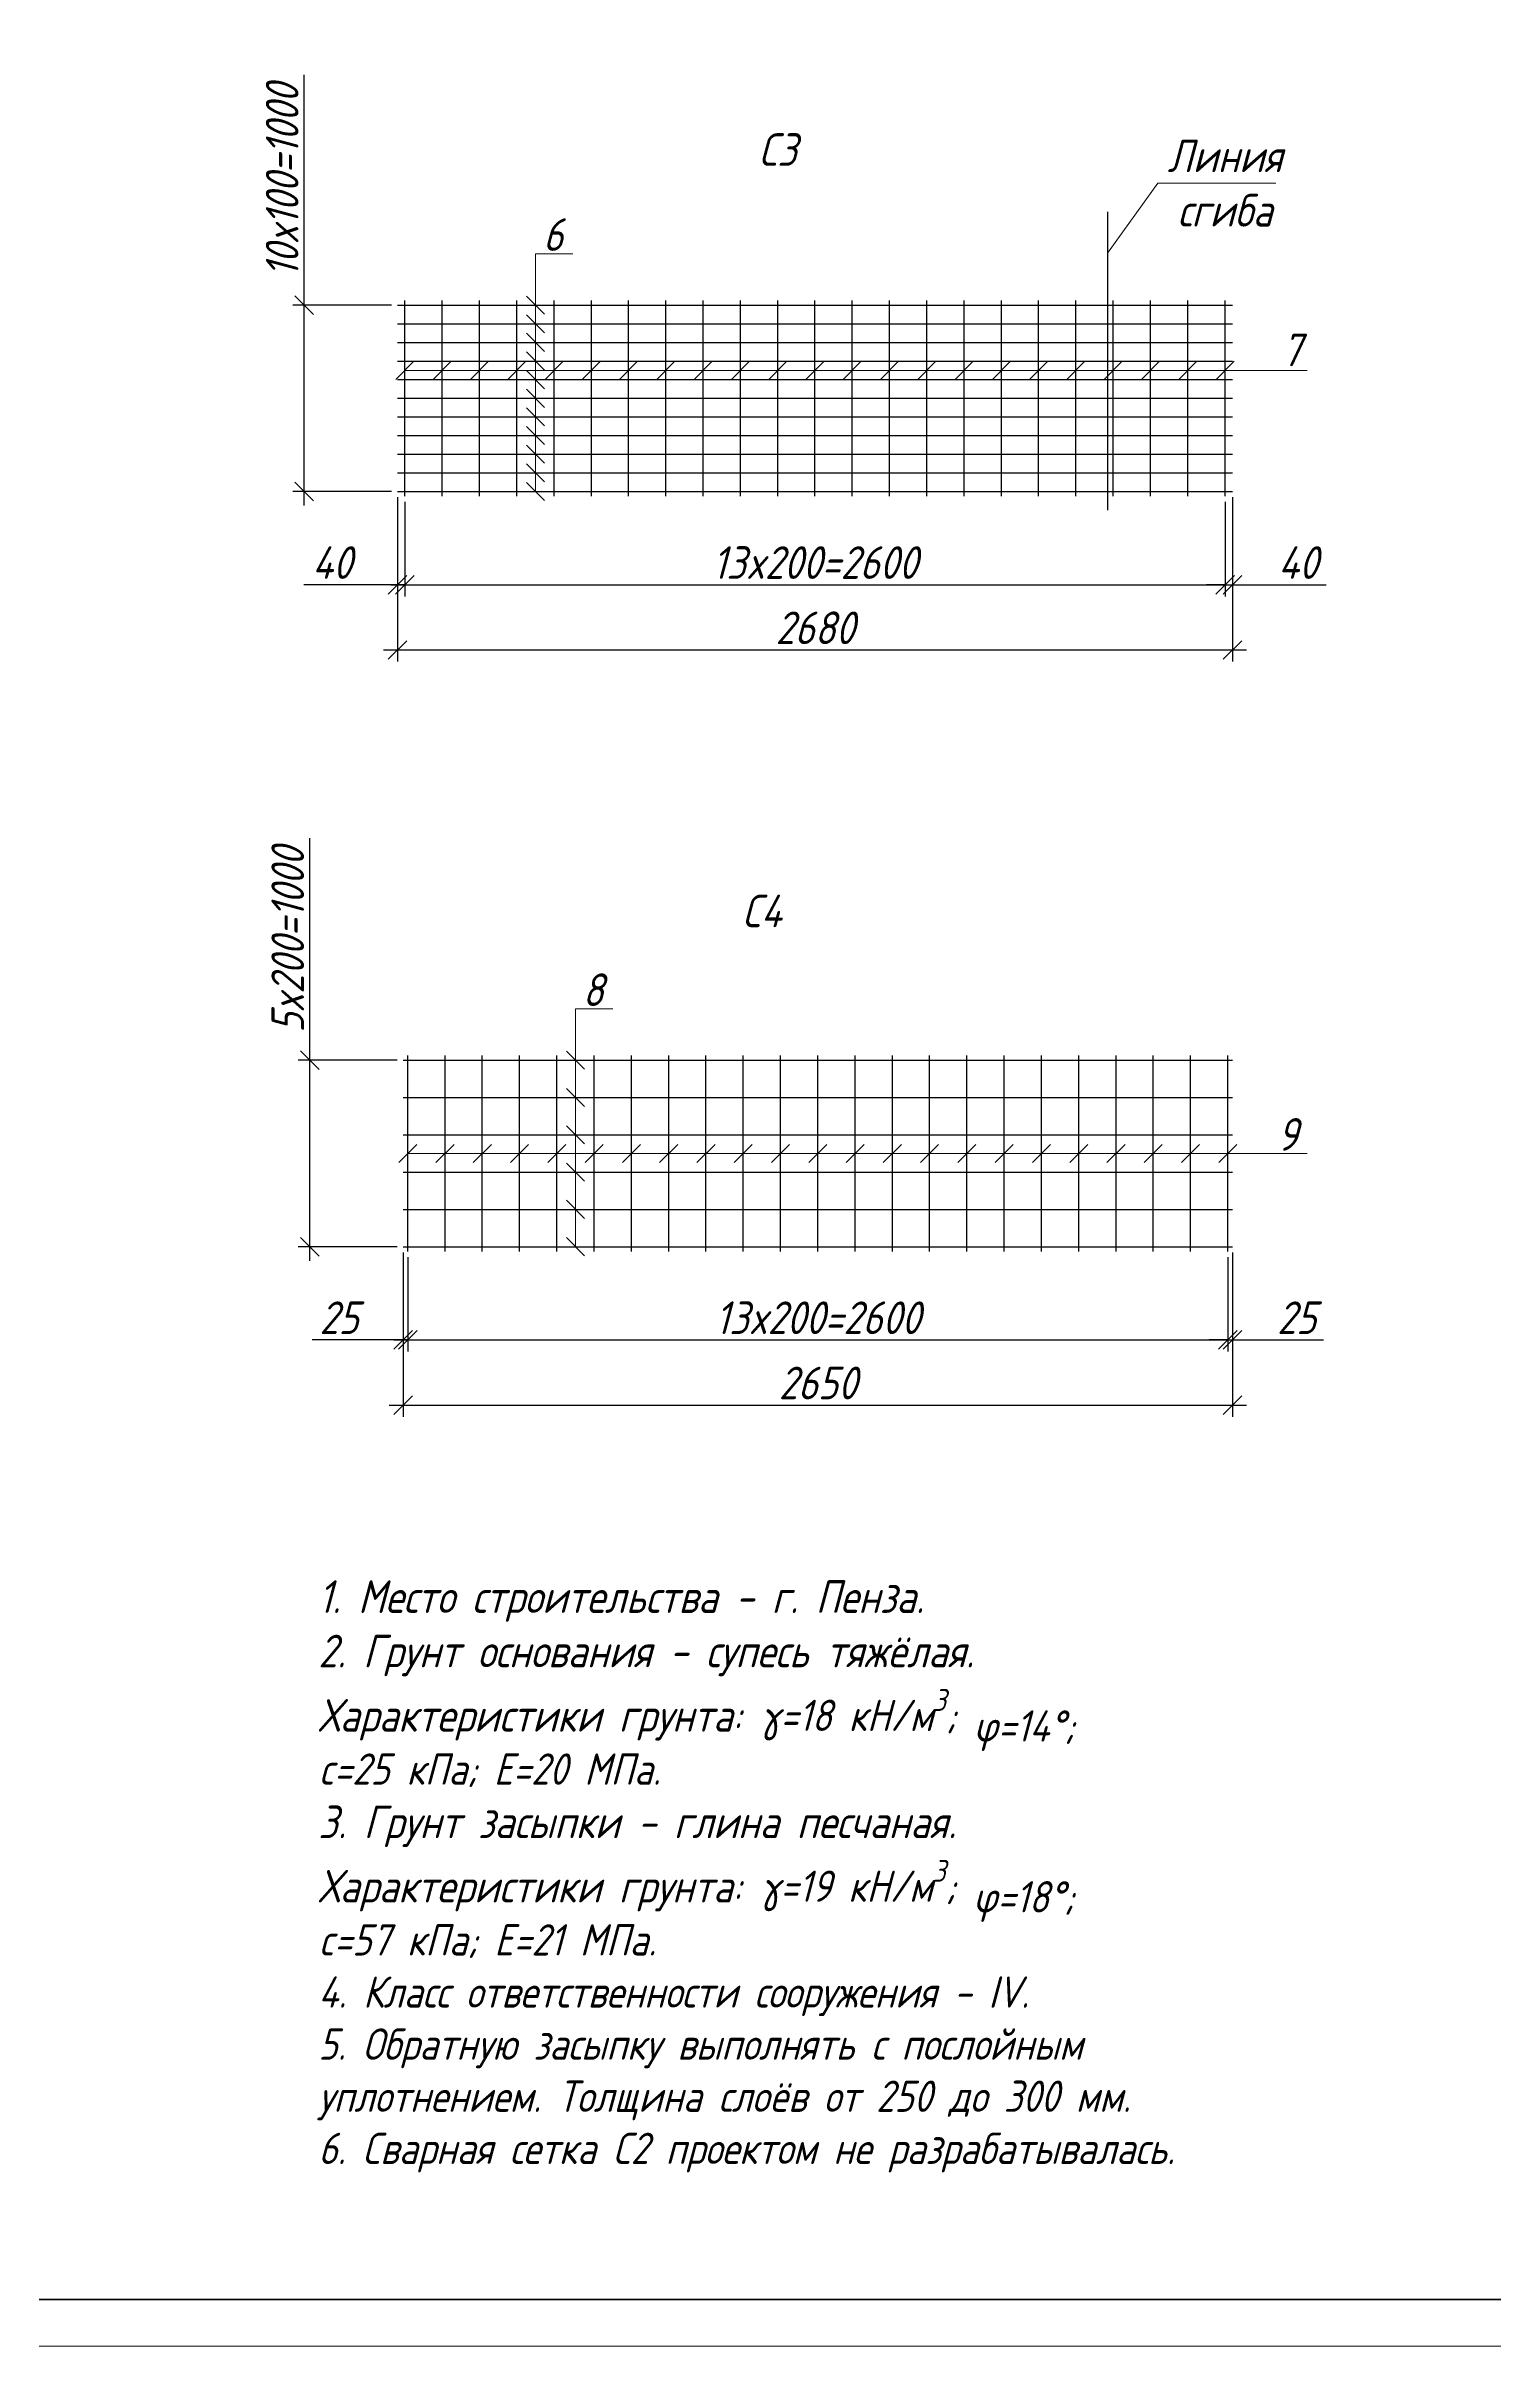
# Model space of a CAD drawing. Header units: millimetres. Extents: x -1004 to 900128, y -352756 to 107728.
# Drawn here: x 633996 to 649534, y -100900 to -76224 of the extents above; entities that cross this region are included whole.
import ezdxf

# ---------------------------------------------------------------- set-up
doc = ezdxf.new("R2010")
doc.units = ezdxf.units.MM
doc.linetypes.add('ACAD_ISO02W100', pattern=[15, 12, -3])
for name, color, linetype, lineweight in [('basic', 95, 'Continuous', 30), ('frame', 173, 'Continuous', 40), ('hatch', 117, 'ACAD_ISO02W100', 25), ('size', 45, 'Continuous', 20), ('text', 13, 'Continuous', 20), ('thin', 153, 'Continuous', 18)]:
    doc.layers.add(name, color=color, linetype=linetype, lineweight=lineweight)
doc.styles.add('Structures', font='isocpeur.ttf', dxfattribs={"width": 0.85, "oblique": 15})
doc.dimstyles.new('structures 3.5 50', dxfattribs={"dimtxt": 3.5, "dimasz": 2, "dimexe": 1.25, "dimexo": 0.625, "dimtad": 1, "dimlfac": 0.5, "dimtxsty": 'Structures', "dimblk": 'OBLIQUE', "dimcen": 2.5, "dimdle": 1.5, "dimadec": 0, "dimazin": 0, "dimtfac": 1, "dimtmove": 0, "dimatfit": 3, "dimfxl": 1, "dimarcsym": 0})

# ---------------------------------------------------------------- blocks, each defined once
blk = doc.blocks.new('_Oblique')
at = {"color": 0, "linetype": 'ByBlock', "lineweight": -2}
blk.add_line((-0.5, -0.5), (0.5, 0.5), dxfattribs=at)
blk = doc.blocks.new('*D1354')
at = {"layer": 'Defpoints', "color": 0, "transparency": 16777216}
for p in [(637768, -81004), (637848, -81054), (637768, -82004)]:
    blk.add_point(p, dxfattribs=at)
at = {"layer": 'size', "color": 0, "lineweight": -2, "transparency": 16777216}
for p, q in [((637768, -81066), (637768, -82129)), ((637848, -81116), (637848, -82129)), ((637768, -82004), (636762, -82004)), ((637848, -82004), (637768, -82004)), ((637848, -82004), (638048, -82004))]:
    blk.add_line(p, q, dxfattribs=at)
at = {"layer": 'size', "color": 0, "lineweight": -2, "transparency": 16777216, "xscale": 200, "yscale": 200, "zscale": 200}
blk.add_blockref('_Oblique', (637768, -82004), dxfattribs=at)
at = {"layer": 'size', "color": 0, "lineweight": -2, "transparency": 16777216, "xscale": 200, "yscale": 200, "zscale": 200, "rotation": 180}
blk.add_blockref('_Oblique', (637848, -82004), dxfattribs=at)
at = {"layer": 'size', "color": 0, "transparency": 16777216, "insert": (637065, -81766), "char_height": 350, "attachment_point": 5, "style": 'Structures'}
blk.add_mtext('40', dxfattribs=at)
blk = doc.blocks.new('*D1355')
at = {"layer": 'Defpoints', "color": 0, "transparency": 16777216}
for p in [(646648, -81054), (646728, -81004), (646728, -82004)]:
    blk.add_point(p, dxfattribs=at)
at = {"layer": 'size', "color": 0, "lineweight": -2, "transparency": 16777216}
for p, q in [((646648, -81116), (646648, -82129)), ((646728, -81066), (646728, -82129)), ((646648, -82004), (646448, -82004)), ((646648, -82004), (646728, -82004)), ((646728, -82004), (647733, -82004))]:
    blk.add_line(p, q, dxfattribs=at)
at = {"layer": 'size', "color": 0, "lineweight": -2, "transparency": 16777216, "xscale": 200, "yscale": 200, "zscale": 200}
blk.add_blockref('_Oblique', (646648, -82004), dxfattribs=at)
at = {"layer": 'size', "color": 0, "lineweight": -2, "transparency": 16777216, "xscale": 200, "yscale": 200, "zscale": 200, "rotation": 180}
blk.add_blockref('_Oblique', (646728, -82004), dxfattribs=at)
at = {"layer": 'size', "color": 0, "transparency": 16777216, "insert": (647431, -81766), "char_height": 350, "attachment_point": 5, "style": 'Structures'}
blk.add_mtext('40', dxfattribs=at)
blk = doc.blocks.new('*D1356')
at = {"layer": 'Defpoints', "color": 0, "transparency": 16777216}
for p in [(637848, -81054), (646648, -81054), (646648, -82004)]:
    blk.add_point(p, dxfattribs=at)
at = {"layer": 'size', "color": 0, "lineweight": -2, "transparency": 16777216}
for p, q in [((637848, -81116), (637848, -82129)), ((646648, -81116), (646648, -82129)), ((637698, -82004), (646798, -82004))]:
    blk.add_line(p, q, dxfattribs=at)
at = {"layer": 'size', "color": 0, "lineweight": -2, "transparency": 16777216, "xscale": 200, "yscale": 200, "zscale": 200, "rotation": 180}
blk.add_blockref('_Oblique', (637848, -82004), dxfattribs=at)
at = {"layer": 'size', "color": 0, "lineweight": -2, "transparency": 16777216, "xscale": 200, "yscale": 200, "zscale": 200}
blk.add_blockref('_Oblique', (646648, -82004), dxfattribs=at)
at = {"layer": 'size', "color": 0, "transparency": 16777216, "insert": (642248, -81766), "char_height": 350, "attachment_point": 5, "style": 'Structures'}
blk.add_mtext('13x200=2600', dxfattribs=at)
blk = doc.blocks.new('*D1357')
at = {"layer": 'Defpoints', "color": 0, "transparency": 16777216}
for p in [(637768, -81004), (646728, -81004), (646728, -82704)]:
    blk.add_point(p, dxfattribs=at)
at = {"layer": 'size', "color": 0, "lineweight": -2, "transparency": 16777216}
for p, q in [((637768, -81066), (637768, -82829)), ((646728, -81066), (646728, -82829)), ((637618, -82704), (646878, -82704))]:
    blk.add_line(p, q, dxfattribs=at)
at = {"layer": 'size', "color": 0, "lineweight": -2, "transparency": 16777216, "xscale": 200, "yscale": 200, "zscale": 200, "rotation": 180}
blk.add_blockref('_Oblique', (637768, -82704), dxfattribs=at)
at = {"layer": 'size', "color": 0, "lineweight": -2, "transparency": 16777216, "xscale": 200, "yscale": 200, "zscale": 200}
blk.add_blockref('_Oblique', (646728, -82704), dxfattribs=at)
at = {"layer": 'size', "color": 0, "transparency": 16777216, "insert": (642248, -82466), "char_height": 350, "attachment_point": 5, "style": 'Structures'}
blk.add_mtext('2680', dxfattribs=at)
blk = doc.blocks.new('*D1358')
at = {"layer": 'Defpoints', "color": 0, "transparency": 16777216}
for p in [(636768, -79004), (637768, -79004), (637768, -81004)]:
    blk.add_point(p, dxfattribs=at)
at = {"layer": 'size', "color": 0, "lineweight": -2, "transparency": 16777216}
for p, q in [((636768, -79004), (636768, -76532)), ((637705, -79004), (636643, -79004)), ((636768, -81154), (636768, -79004)), ((637705, -81004), (636643, -81004))]:
    blk.add_line(p, q, dxfattribs=at)
at = {"layer": 'size', "color": 0, "lineweight": -2, "transparency": 16777216, "xscale": 200, "yscale": 200, "zscale": 200}
for p, rotation in [((636768, -79004), 90), ((636768, -81004), 270)]:
    blk.add_blockref('_Oblique', p, dxfattribs=dict(at, rotation=rotation))
at = {"layer": 'size', "color": 0, "transparency": 16777216, "insert": (636530, -77668), "char_height": 350, "attachment_point": 5, "rotation": 90, "style": 'Structures'}
blk.add_mtext('10x100=1000', dxfattribs=at)
blk = doc.blocks.new('*U1303')
at = {"layer": 'thin'}
blk.add_line((-97, -97), (97, 97), dxfattribs=at)
blk = doc.blocks.new('*U1304')
at = {"layer": 'thin', "color": 0, "linetype": 'ByBlock', "lineweight": -2, "transparency": 16777216}
for p in [(0, 0), (400, 0), (800, 0), (1200, 0), (1600, 0), (2000, 0), (2400, 0), (2800, 0), (3200, 0), (3600, 0), (4000, 0), (4400, 0), (4800, 0), (5200, 0), (5600, 0), (6000, 0), (6400, 0), (6800, 0), (7200, 0), (7600, 0), (8000, 0), (8400, 0), (8800, 0)]:
    blk.add_blockref('*U1303', p, dxfattribs=at)
blk = doc.blocks.new('*D1359')
at = {"layer": 'Defpoints', "color": 0, "transparency": 16777216}
for p in [(636828, -87106), (637828, -87106), (637828, -89106)]:
    blk.add_point(p, dxfattribs=at)
at = {"layer": 'size', "color": 0, "lineweight": -2, "transparency": 16777216}
for p, q in [((636828, -87106), (636828, -84723)), ((637765, -87106), (636703, -87106)), ((636828, -89256), (636828, -87106)), ((637765, -89106), (636703, -89106))]:
    blk.add_line(p, q, dxfattribs=at)
at = {"layer": 'size', "color": 0, "lineweight": -2, "transparency": 16777216, "xscale": 200, "yscale": 200, "zscale": 200}
for p, rotation in [((636828, -87106), 90), ((636828, -89106), 270)]:
    blk.add_blockref('_Oblique', p, dxfattribs=dict(at, rotation=rotation))
at = {"layer": 'size', "color": 0, "transparency": 16777216, "insert": (636590, -85815), "char_height": 350, "attachment_point": 5, "rotation": 90, "style": 'Structures'}
blk.add_mtext('5x200=1000', dxfattribs=at)
blk = doc.blocks.new('*D1360')
at = {"layer": 'Defpoints', "color": 0, "transparency": 16777216}
for p in [(637828, -89106), (637878, -89156), (637828, -90106)]:
    blk.add_point(p, dxfattribs=at)
at = {"layer": 'size', "color": 0, "lineweight": -2, "transparency": 16777216}
for p, q in [((637828, -89168), (637828, -90231)), ((637878, -89218), (637878, -90231)), ((637828, -90106), (636852, -90106)), ((637878, -90106), (637828, -90106)), ((637878, -90106), (638078, -90106))]:
    blk.add_line(p, q, dxfattribs=at)
at = {"layer": 'size', "color": 0, "lineweight": -2, "transparency": 16777216, "xscale": 200, "yscale": 200, "zscale": 200}
blk.add_blockref('_Oblique', (637828, -90106), dxfattribs=at)
at = {"layer": 'size', "color": 0, "lineweight": -2, "transparency": 16777216, "xscale": 200, "yscale": 200, "zscale": 200, "rotation": 180}
blk.add_blockref('_Oblique', (637878, -90106), dxfattribs=at)
at = {"layer": 'size', "color": 0, "transparency": 16777216, "insert": (637140, -89868), "char_height": 350, "attachment_point": 5, "style": 'Structures'}
blk.add_mtext('25', dxfattribs=at)
blk = doc.blocks.new('*D1361')
at = {"layer": 'Defpoints', "color": 0, "transparency": 16777216}
for p in [(637878, -89156), (646678, -89156), (646678, -90106)]:
    blk.add_point(p, dxfattribs=at)
at = {"layer": 'size', "color": 0, "lineweight": -2, "transparency": 16777216}
for p, q in [((637878, -89218), (637878, -90231)), ((646678, -89218), (646678, -90231)), ((637728, -90106), (646828, -90106))]:
    blk.add_line(p, q, dxfattribs=at)
at = {"layer": 'size', "color": 0, "lineweight": -2, "transparency": 16777216, "xscale": 200, "yscale": 200, "zscale": 200, "rotation": 180}
blk.add_blockref('_Oblique', (637878, -90106), dxfattribs=at)
at = {"layer": 'size', "color": 0, "lineweight": -2, "transparency": 16777216, "xscale": 200, "yscale": 200, "zscale": 200}
blk.add_blockref('_Oblique', (646678, -90106), dxfattribs=at)
at = {"layer": 'size', "color": 0, "transparency": 16777216, "insert": (642278, -89868), "char_height": 350, "attachment_point": 5, "style": 'Structures'}
blk.add_mtext('13x200=2600', dxfattribs=at)
blk = doc.blocks.new('*D1362')
at = {"layer": 'Defpoints', "color": 0, "transparency": 16777216}
for p in [(646678, -89156), (646728, -89106), (646728, -90106)]:
    blk.add_point(p, dxfattribs=at)
at = {"layer": 'size', "color": 0, "lineweight": -2, "transparency": 16777216}
for p, q in [((646678, -89218), (646678, -90231)), ((646728, -89168), (646728, -90231)), ((646678, -90106), (646478, -90106)), ((646678, -90106), (646728, -90106)), ((646728, -90106), (647704, -90106))]:
    blk.add_line(p, q, dxfattribs=at)
at = {"layer": 'size', "color": 0, "lineweight": -2, "transparency": 16777216, "xscale": 200, "yscale": 200, "zscale": 200}
blk.add_blockref('_Oblique', (646678, -90106), dxfattribs=at)
at = {"layer": 'size', "color": 0, "lineweight": -2, "transparency": 16777216, "xscale": 200, "yscale": 200, "zscale": 200, "rotation": 180}
blk.add_blockref('_Oblique', (646728, -90106), dxfattribs=at)
at = {"layer": 'size', "color": 0, "transparency": 16777216, "insert": (647416, -89868), "char_height": 350, "attachment_point": 5, "style": 'Structures'}
blk.add_mtext('25', dxfattribs=at)
blk = doc.blocks.new('*D1363')
at = {"layer": 'Defpoints', "color": 0, "transparency": 16777216}
for p in [(637828, -89106), (646728, -89106), (646728, -90806)]:
    blk.add_point(p, dxfattribs=at)
at = {"layer": 'size', "color": 0, "lineweight": -2, "transparency": 16777216}
for p, q in [((637828, -89168), (637828, -90931)), ((646728, -89168), (646728, -90931)), ((637678, -90806), (646878, -90806))]:
    blk.add_line(p, q, dxfattribs=at)
at = {"layer": 'size', "color": 0, "lineweight": -2, "transparency": 16777216, "xscale": 200, "yscale": 200, "zscale": 200, "rotation": 180}
blk.add_blockref('_Oblique', (637828, -90806), dxfattribs=at)
at = {"layer": 'size', "color": 0, "lineweight": -2, "transparency": 16777216, "xscale": 200, "yscale": 200, "zscale": 200}
blk.add_blockref('_Oblique', (646728, -90806), dxfattribs=at)
at = {"layer": 'size', "color": 0, "transparency": 16777216, "insert": (642278, -90568), "char_height": 350, "attachment_point": 5, "style": 'Structures'}
blk.add_mtext('2650', dxfattribs=at)
blk = doc.blocks.new('*U1305')
at = {"layer": 'thin'}
blk.add_line((-97, -97), (97, 97), dxfattribs=at)
blk = doc.blocks.new('*U1306')
at = {"layer": 'thin', "color": 0, "linetype": 'ByBlock', "lineweight": -2, "transparency": 16777216}
for p in [(0, 0), (400, 0), (800, 0), (1200, 0), (1600, 0), (2000, 0), (2400, 0), (2800, 0), (3200, 0), (3600, 0), (4000, 0), (4400, 0), (4800, 0), (5200, 0), (5600, 0), (6000, 0), (6400, 0), (6800, 0), (7200, 0), (7600, 0), (8000, 0), (8400, 0), (8800, 0)]:
    blk.add_blockref('*U1305', p, dxfattribs=at)

msp = doc.modelspace()

# ---------------------------------------------------------------- linework, layer by layer
at = {"layer": 'basic'}
for p, q in [((637847.836, -81053.57), (637847.836, -78953.57)), ((638247.836, -81053.57), (638247.836, -78953.57)), ((638647.836, -81053.57), (638647.836, -78953.57)), ((639047.836, -81053.57), (639047.836, -78953.57)), ((639447.836, -81053.57), (639447.836, -78953.57)), ((639847.836, -81053.57), (639847.836, -78953.57)), ((640247.836, -81053.57), (640247.836, -78953.57)), ((640647.836, -81053.57), (640647.836, -78953.57)), ((641047.836, -81053.57), (641047.836, -78953.57)), ((641447.836, -81053.57), (641447.836, -78953.57)), ((641847.836, -81053.57), (641847.836, -78953.57)), ((642247.836, -81053.57), (642247.836, -78953.57)), ((642647.836, -81053.57), (642647.836, -78953.57)), ((643047.836, -81053.57), (643047.836, -78953.57)), ((643447.836, -81053.57), (643447.836, -78953.57)), ((643847.836, -81053.57), (643847.836, -78953.57)), ((644247.836, -81053.57), (644247.836, -78953.57)), ((644647.836, -81053.57), (644647.836, -78953.57)), ((645047.836, -81053.57), (645047.836, -78953.57)), ((645447.836, -81053.57), (645447.836, -78953.57)), ((645847.836, -81053.57), (645847.836, -78953.57)), ((646247.836, -81053.57), (646247.836, -78953.57)), ((646647.836, -81053.57), (646647.836, -78953.57)), ((637767.836, -79003.57), (646727.836, -79003.57)), ((637767.836, -79203.57), (646727.836, -79203.57)), ((637767.836, -79403.57), (646727.836, -79403.57)), ((637767.836, -79603.57), (646727.836, -79603.57)), ((637767.836, -79803.57), (646727.836, -79803.57)), ((637767.836, -80003.57), (646727.836, -80003.57)), ((637767.836, -80203.57), (646727.836, -80203.57)), ((637767.836, -80403.57), (646727.836, -80403.57)), ((637767.836, -80603.57), (646727.836, -80603.57)), ((637767.836, -80803.57), (646727.836, -80803.57)), ((637767.836, -81003.57), (646727.836, -81003.57)), ((637827.836, -87105.655), (646727.836, -87105.655)), ((637877.836, -89155.655), (637877.836, -87055.655)), ((638277.836, -89155.655), (638277.836, -87055.655)), ((638677.836, -89155.655), (638677.836, -87055.655)), ((639077.836, -89155.655), (639077.836, -87055.655)), ((639477.836, -89155.655), (639477.836, -87055.655)), ((639877.836, -89155.655), (639877.836, -87055.655)), ((640277.836, -89155.655), (640277.836, -87055.655)), ((640677.836, -89155.655), (640677.836, -87055.655)), ((641077.836, -89155.655), (641077.836, -87055.655)), ((641477.836, -89155.655), (641477.836, -87055.655)), ((641877.836, -89155.655), (641877.836, -87055.655)), ((642277.836, -89155.655), (642277.836, -87055.655)), ((642677.836, -89155.655), (642677.836, -87055.655)), ((643077.836, -89155.655), (643077.836, -87055.655)), ((643477.836, -89155.655), (643477.836, -87055.655)), ((643877.836, -89155.655), (643877.836, -87055.655)), ((644277.836, -89155.655), (644277.836, -87055.655)), ((644677.836, -89155.655), (644677.836, -87055.655)), ((645077.836, -89155.655), (645077.836, -87055.655)), ((645477.836, -89155.655), (645477.836, -87055.655)), ((645877.836, -89155.655), (645877.836, -87055.655)), ((646277.836, -89155.655), (646277.836, -87055.655)), ((646677.836, -89155.655), (646677.836, -87055.655)), ((637827.836, -87505.655), (646727.836, -87505.655)), ((637827.836, -87905.655), (646727.836, -87905.655)), ((637827.836, -88305.655), (646727.836, -88305.655)), ((637827.836, -88705.655), (646727.836, -88705.655)), ((637827.836, -89105.655), (646727.836, -89105.655))]:
    msp.add_line(p, q, dxfattribs=at)
at = {"layer": 'frame'}
msp.add_line((669264.399, -100400.003), (612364.399, -100400.003), dxfattribs=at)
at = {"layer": 'hatch', "ltscale": 0.3}
msp.add_line((645387.836, -78003.57), (645387.836, -81203.57), dxfattribs=at)
at = {"layer": 'thin'}
for p, q in [((645387.836, -78445.976), (645927.627, -77694.128)), ((645927.627, -77694.128), (647192.111, -77694.128)), ((639247.836, -81003.57), (639247.836, -78453.57)), ((639647.836, -78453.57), (639247.836, -78453.57)), ((639345.063, -79100.798), (639150.609, -78906.343)), ((639345.063, -79300.798), (639150.609, -79106.343)), ((639345.063, -79500.798), (639150.609, -79306.343)), ((637847.836, -79703.57), (647528.472, -79703.57)), ((639345.063, -79700.798), (639150.609, -79506.343)), ((639345.063, -79900.798), (639150.609, -79706.343)), ((639345.063, -80100.798), (639150.609, -79906.343)), ((639345.063, -80300.798), (639150.609, -80106.343)), ((639345.063, -80500.798), (639150.609, -80306.343)), ((639345.063, -80700.798), (639150.609, -80506.343)), ((639345.063, -80900.798), (639150.609, -80706.343)), ((639345.063, -81100.798), (639150.609, -80906.343)), ((639677.836, -89105.655), (639677.836, -86555.655)), ((640077.836, -86555.655), (639677.836, -86555.655)), ((639775.063, -87202.883), (639580.609, -87008.428)), ((639775.063, -87602.883), (639580.609, -87408.428)), ((639775.063, -88002.883), (639580.609, -87808.428)), ((637877.836, -88105.655), (647528.472, -88105.655)), ((639775.063, -88402.883), (639580.609, -88208.428)), ((639775.063, -88802.883), (639580.609, -88608.428)), ((639775.063, -89202.883), (639580.609, -89008.428)), ((669764.399, -100900.003), (610364.399, -100900.003))]:
    msp.add_line(p, q, dxfattribs=at)

# ---------------------------------------------------------------- block references
for name, p in [('*U1304', (637847.836, -79703.57)), ('*U1306', (637877.836, -88105.655))]:
    msp.add_blockref(name, p, dxfattribs=at)

# ---------------------------------------------------------------- texts
at = {"layer": 'text', "char_height": 350, "style": 'Structures'}
for s, insert, width, attachment_point in [('С3', (641847.836, -77335.074), 793.67855, 5), ('Линия \\Pсгиба', (646646.477, -77694.128), 1343.47738, 5), ('6', (639436.361, -78246.857), 350, 5), ('7', (647361.458, -79484.535), 793.67855, 5), ('С4', (641677.836, -85504.088), 793.67855, 5), ('8', (639866.361, -86348.942), 350, 5), ('9', (647317.837, -87900.922), 793.67855, 5), ('\\A1;1. Место строительства - г. Пенза.\\P2. Грунт основания - супесь тяжёлая.\\PХарактеристики грунта: {\\H0.95833x;γ=18 кН/м\\H0.7x;\\S3^ ;\\H1.42857x;; \\A0;φ=14%%D; \\Pc=25 кПа; E=20 МПа.\\P}3. Грунт засыпки - глина песчаная.\\PХарактеристики грунта: {\\H0.95833x;γ=19 кН/м\\H0.7x;\\S3^ ;\\H1.42857x;; \\A0;φ=18%%D; \\Pc=57 кПа; E=21 МПа.\\P4. Класс ответственности сооружения - IV.\\P5. Обратную засыпку выполнять с послойным уплотнением. Толщина слоёв от 250 до 300 мм.\\P6. Сварная сетка С2 проектом не разрабатывалась.}', (636918.042, -95861.692), 9693.35693, 4)]:
    msp.add_mtext(s, dxfattribs=dict(at, insert=insert, width=width, attachment_point=attachment_point))

# ---------------------------------------------------------------- dimensions: what is measured, and where the dimension line sits
at = {"layer": 'size'}
for base, p1, p2, text, picture, middle in [((636767.836, -79003.57), (637767.836, -81003.57), (637767.836, -79003.57), '10x100=<>', '*D1358', (636530.336, -77667.804)), ((636827.836, -87105.655), (637827.836, -89105.655), (637827.836, -87105.655), '5x200=<>', '*D1359', (636590.336, -85814.514))]:
    dim = msp.add_linear_dim(base=base, p1=p1, p2=p2, angle=90, text=text, dimstyle='structures 3.5 50', dxfattribs=at)
    dim.commit()
    dim.dimension.update_dxf_attribs({"geometry": picture, "text_midpoint": middle})
for base, p1, p2, picture, middle in [((637767.836, -82003.57), (637847.836, -81053.57), (637767.836, -81003.57), '*D1354', (637065.07, -81766.07)), ((646727.836, -82003.57), (646647.836, -81053.57), (646727.836, -81003.57), '*D1355', (647430.602, -81766.07)), ((637827.836, -90105.655), (637877.836, -89155.655), (637827.836, -89105.655), '*D1360', (637139.945, -89868.155)), ((646727.836, -90105.655), (646677.836, -89155.655), (646727.836, -89105.655), '*D1362', (647415.727, -89868.155))]:
    dim = msp.add_linear_dim(base=base, p1=p1, p2=p2, dimstyle='structures 3.5 50', dxfattribs=at)
    dim.commit()
    dim.dimension.update_dxf_attribs({"geometry": picture, "text_midpoint": middle})
for base, p1, p2, text, picture, middle in [((646727.836, -82703.57), (637767.836, -81003.57), (646727.836, -81003.57), '2680', '*D1357', (642247.836, -82466.07)), ((646647.836, -82003.57), (637847.836, -81053.57), (646647.836, -81053.57), '13x200=2600', '*D1356', (642247.836, -81766.07)), ((646727.836, -90805.655), (637827.836, -89105.655), (646727.836, -89105.655), '2650', '*D1363', (642277.836, -90568.155)), ((646677.836, -90105.655), (637877.836, -89155.655), (646677.836, -89155.655), '13x200=2600', '*D1361', (642277.836, -89868.155))]:
    dim = msp.add_linear_dim(base=base, p1=p1, p2=p2, text=text, dimstyle='structures 3.5 50', dxfattribs=at)
    dim.commit()
    dim.dimension.update_dxf_attribs({"geometry": picture, "text_midpoint": middle})

doc.saveas('drawing.dxf')
